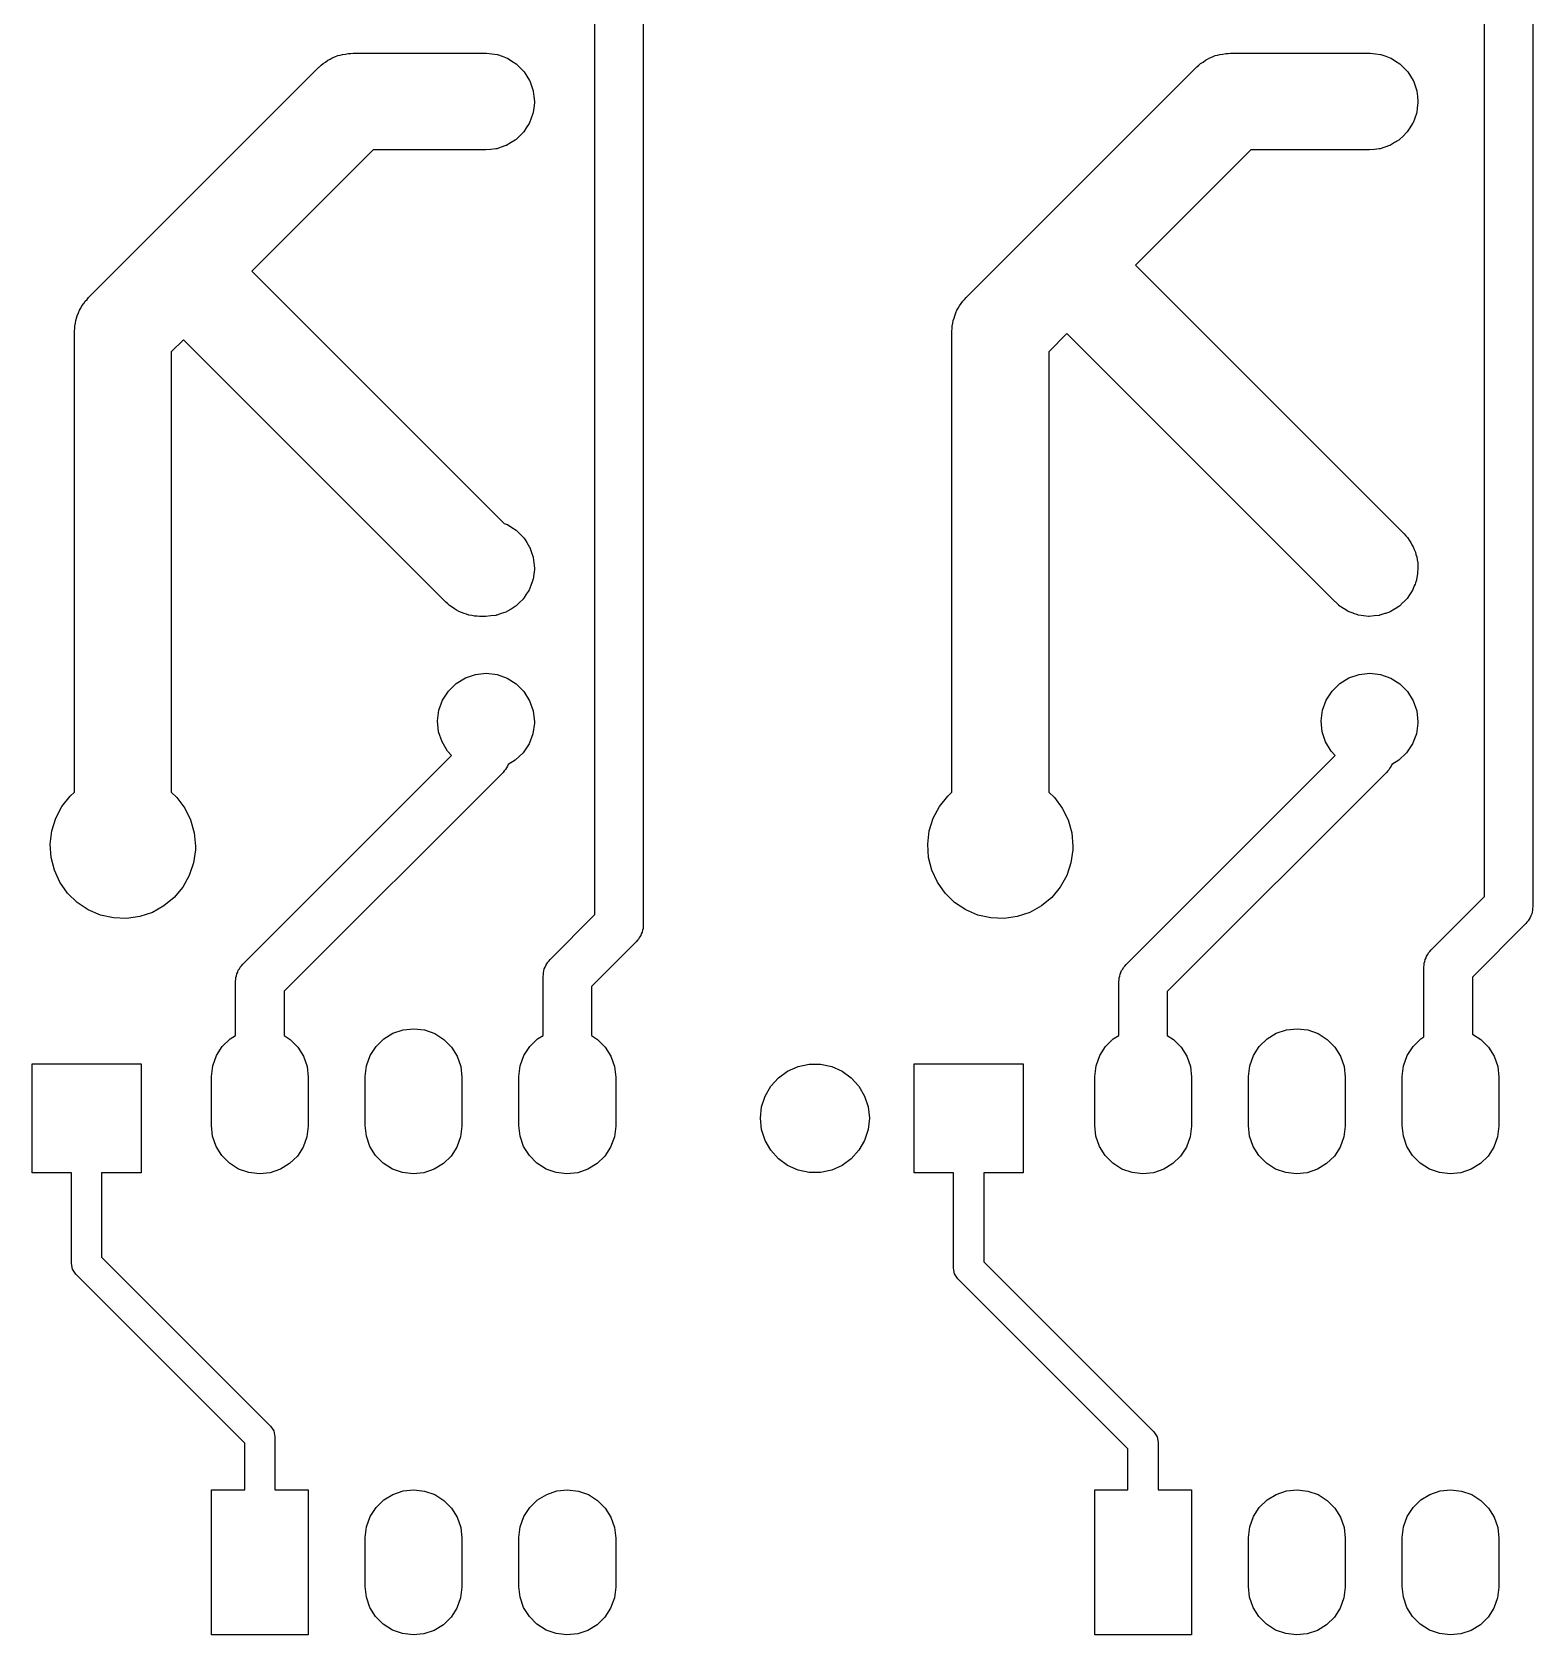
# Model space of a CAD drawing. Extents: x 10 to 287, y -200 to -10.
# Drawn here: x 55 to 79.8, y -89.44 to -62.95 of the extents above; entities that cross this region are included whole.
import ezdxf

# ---------------------------------------------------------------- set-up
doc = ezdxf.new("R2010")
doc.units = 0
doc.layers.add('BLACK', color=7, linetype='CONTINUOUS')

msp = doc.modelspace()

# ---------------------------------------------------------------- linework, layer by layer
at = {"layer": 'BLACK', "linetype": 'CONTINUOUS'}
for p, q in [((65.1, -53.63), (65.1, -77.7)), ((79.8, -53.83), (79.8, -77.4)), ((64.3, -77.5343), (64.3, -57.9296)), ((79, -77.2343), (79, -57.9296)), ((60.0895, -63.3282), (60.1278, -63.3149)), ((60.1278, -63.3149), (60.1764, -63.3094)), ((60.1764, -63.3094), (60.2242, -63.2991)), ((60.2242, -63.2991), (60.2647, -63.2995)), ((60.2647, -63.2995), (60.305, -63.295)), ((60.305, -63.295), (62.5, -63.295)), ((62.5, -63.295), (62.5054, -63.295)), ((62.5054, -63.295), (62.5056, -63.295)), ((62.5056, -63.295), (62.5058, -63.295)), ((62.5058, -63.295), (62.5112, -63.2951)), ((62.5112, -63.2951), (62.5969, -63.3059)), ((62.5969, -63.3059), (62.6827, -63.3161)), ((62.6827, -63.3161), (62.6853, -63.3171)), ((62.6853, -63.3171), (62.6881, -63.3174)), ((62.6881, -63.3174), (62.7693, -63.347)), ((74.5895, -63.3282), (74.6278, -63.3149)), ((74.6278, -63.3149), (74.6764, -63.3094)), ((74.6764, -63.3094), (74.7242, -63.2991)), ((74.7242, -63.2991), (74.7647, -63.2995)), ((74.7647, -63.2995), (74.805, -63.295)), ((74.805, -63.295), (77.1, -63.295)), ((77.1, -63.295), (77.1054, -63.295)), ((77.1054, -63.295), (77.1056, -63.295)), ((77.1056, -63.295), (77.1058, -63.295)), ((77.1058, -63.295), (77.1112, -63.2951)), ((77.1112, -63.2951), (77.1969, -63.3059)), ((77.1969, -63.3059), (77.2827, -63.3161)), ((77.2827, -63.3161), (77.2853, -63.3171)), ((77.2853, -63.3171), (77.2881, -63.3174)), ((77.2881, -63.3174), (77.3693, -63.347)), ((57.1344, -66.1342), (59.7393, -63.5293)), ((59.7393, -63.5293), (59.7473, -63.5215)), ((59.7473, -63.5215), (59.7793, -63.4966)), ((59.7793, -63.4966), (59.8081, -63.468)), ((59.8081, -63.468), (59.8496, -63.4421)), ((59.8496, -63.4421), (59.8882, -63.4122)), ((59.8882, -63.4122), (59.9249, -63.395)), ((59.9249, -63.395), (59.9593, -63.3735)), ((59.9593, -63.3735), (60.0055, -63.3575)), ((60.0055, -63.3575), (60.0498, -63.3368)), ((60.0498, -63.3368), (60.0895, -63.3282)), ((62.7693, -63.347), (62.8507, -63.376)), ((62.8507, -63.376), (62.8531, -63.3775)), ((62.8531, -63.3775), (62.8557, -63.3784)), ((62.8557, -63.3784), (62.9283, -63.4252)), ((62.9283, -63.4252), (63.0013, -63.4715)), ((63.0013, -63.4715), (63.0033, -63.4735)), ((63.0033, -63.4735), (63.0056, -63.475)), ((63.0056, -63.475), (63.0661, -63.5368)), ((63.0661, -63.5368), (63.127, -63.5981)), ((71.7344, -66.0342), (74.2393, -63.5293)), ((74.2393, -63.5293), (74.2473, -63.5215)), ((74.2473, -63.5215), (74.2793, -63.4966)), ((74.2793, -63.4966), (74.3081, -63.468)), ((74.3081, -63.468), (74.3495, -63.4421)), ((74.3495, -63.4421), (74.3882, -63.4122)), ((74.3882, -63.4122), (74.4249, -63.395)), ((74.4249, -63.395), (74.4593, -63.3735)), ((74.4593, -63.3735), (74.5055, -63.3575)), ((74.5055, -63.3575), (74.5498, -63.3368)), ((74.5498, -63.3368), (74.5895, -63.3282)), ((77.3693, -63.347), (77.4507, -63.376)), ((77.4507, -63.376), (77.4531, -63.3775)), ((77.4531, -63.3775), (77.4557, -63.3784)), ((77.4557, -63.3784), (77.5283, -63.4252)), ((77.5283, -63.4252), (77.6013, -63.4715)), ((77.6013, -63.4715), (77.6033, -63.4735)), ((77.6033, -63.4735), (77.6056, -63.475)), ((77.6056, -63.475), (77.6661, -63.5368)), ((77.6661, -63.5368), (77.727, -63.5981)), ((63.127, -63.5981), (63.1284, -63.6005)), ((63.1284, -63.6005), (63.1304, -63.6025)), ((63.1304, -63.6025), (63.1757, -63.6761)), ((63.1757, -63.6761), (63.2215, -63.7493)), ((63.2215, -63.7493), (63.2224, -63.752)), ((63.2224, -63.752), (63.2239, -63.7544)), ((63.2239, -63.7544), (63.2517, -63.8362)), ((63.2517, -63.8362), (63.2801, -63.9178)), ((77.727, -63.5981), (77.7284, -63.6005)), ((77.7284, -63.6005), (77.7304, -63.6025)), ((77.7304, -63.6025), (77.7757, -63.6761)), ((77.7757, -63.6761), (77.8215, -63.7493)), ((77.8215, -63.7493), (77.8224, -63.752)), ((77.8224, -63.752), (77.8239, -63.7544)), ((77.8239, -63.7544), (77.8517, -63.8362)), ((77.8517, -63.8362), (77.8801, -63.9178)), ((63.2801, -63.9178), (63.2804, -63.9205)), ((63.2804, -63.9205), (63.2813, -63.9232)), ((63.2813, -63.9232), (63.2904, -64.0092)), ((63.2904, -64.0092), (63.3, -64.095)), ((63.2999, -64.1011), (63.2997, -64.1173)), ((63.3, -64.095), (63.2999, -64.1001)), ((63.2999, -64.1001), (63.3, -64.1006)), ((63.3, -64.1006), (63.2999, -64.1011)), ((77.8801, -63.9178), (77.8804, -63.9205)), ((77.8804, -63.9205), (77.8813, -63.9232)), ((77.8813, -63.9232), (77.8904, -64.0092)), ((77.8904, -64.0092), (77.9, -64.095)), ((77.8999, -64.1011), (77.8997, -64.1173)), ((77.9, -64.095), (77.8999, -64.1001)), ((77.8999, -64.1001), (77.9, -64.1006)), ((77.9, -64.1006), (77.8999, -64.1011)), ((63.2462, -64.3695), (63.219, -64.4457)), ((63.2749, -64.294), (63.2462, -64.3695)), ((63.276, -64.2856), (63.2749, -64.294)), ((63.2789, -64.2777), (63.276, -64.2856)), ((63.2884, -64.1974), (63.2789, -64.2777)), ((63.2997, -64.1173), (63.2884, -64.1974)), ((77.8462, -64.3695), (77.819, -64.4457)), ((77.8749, -64.294), (77.8462, -64.3695)), ((77.876, -64.2856), (77.8749, -64.294)), ((77.8789, -64.2777), (77.876, -64.2856)), ((77.8884, -64.1974), (77.8789, -64.2777)), ((77.8997, -64.1173), (77.8884, -64.1974)), ((63.1128, -64.6092), (63.0543, -64.665)), ((63.1175, -64.6022), (63.1128, -64.6092)), ((63.1235, -64.5963), (63.1175, -64.6022)), ((63.1668, -64.528), (63.1235, -64.5963)), ((63.2115, -64.4607), (63.1668, -64.528)), ((63.2145, -64.4528), (63.2115, -64.4607)), ((63.219, -64.4457), (63.2145, -64.4528)), ((77.7128, -64.6092), (77.6543, -64.665)), ((77.7175, -64.6022), (77.7128, -64.6092)), ((77.7235, -64.5963), (77.7175, -64.6022)), ((77.7668, -64.528), (77.7235, -64.5963)), ((77.8115, -64.4607), (77.7668, -64.528)), ((77.8145, -64.4528), (77.8115, -64.4607)), ((77.819, -64.4457), (77.8145, -64.4528)), ((60.6364, -64.895), (58.6314, -66.9)), ((62.5, -64.895), (60.6364, -64.895)), ((62.5803, -64.886), (62.5, -64.895)), ((62.6609, -64.8787), (62.5803, -64.886)), ((62.6689, -64.8761), (62.6609, -64.8787)), ((62.6772, -64.8751), (62.6689, -64.8761)), ((62.7536, -64.8485), (62.6772, -64.8751)), ((62.8305, -64.8235), (62.7536, -64.8485)), ((62.8377, -64.8192), (62.8305, -64.8235)), ((62.8457, -64.8165), (62.8377, -64.8192)), ((62.9142, -64.7736), (62.8457, -64.8165)), ((62.9837, -64.7322), (62.9142, -64.7736)), ((62.9898, -64.7264), (62.9837, -64.7322)), ((62.9969, -64.722), (62.9898, -64.7264)), ((63.0543, -64.665), (62.9969, -64.722)), ((75.1364, -64.895), (73.2314, -66.8)), ((77.1, -64.895), (75.1364, -64.895)), ((77.1803, -64.886), (77.1, -64.895)), ((77.2609, -64.8787), (77.1803, -64.886)), ((77.2689, -64.8761), (77.2609, -64.8787)), ((77.2772, -64.8751), (77.2689, -64.8761)), ((77.3536, -64.8485), (77.2772, -64.8751)), ((77.4305, -64.8235), (77.3536, -64.8485)), ((77.4377, -64.8192), (77.4305, -64.8235)), ((77.4457, -64.8165), (77.4377, -64.8192)), ((77.5142, -64.7736), (77.4457, -64.8165)), ((77.5837, -64.7322), (77.5142, -64.7736)), ((77.5898, -64.7264), (77.5837, -64.7322)), ((77.5969, -64.722), (77.5898, -64.7264)), ((77.6543, -64.665), (77.5969, -64.722)), ((55.9343, -67.3343), (57.1343, -66.1343)), ((57.1343, -66.1343), (57.1344, -66.1342)), ((70.4343, -67.3343), (71.7343, -66.0343)), ((71.7343, -66.0343), (71.7344, -66.0342)), ((58.6314, -66.9), (62.7989, -71.0675)), ((73.2314, -66.8), (77.6657, -71.2343)), ((55.7667, -67.5902), (55.7834, -67.5443)), ((55.7834, -67.5443), (55.8054, -67.5102)), ((55.8054, -67.5102), (55.823, -67.4737)), ((55.823, -67.4737), (55.8536, -67.4355)), ((55.8536, -67.4355), (55.88, -67.3944)), ((55.88, -67.3944), (55.909, -67.366)), ((55.909, -67.366), (55.9343, -67.3343)), ((70.2667, -67.5902), (70.2834, -67.5443)), ((70.2834, -67.5443), (70.3054, -67.5102)), ((70.3054, -67.5102), (70.323, -67.4737)), ((70.323, -67.4737), (70.3536, -67.4355)), ((70.3536, -67.4355), (70.38, -67.3944)), ((70.38, -67.3944), (70.409, -67.366)), ((70.409, -67.366), (70.4343, -67.3343)), ((55.7052, -67.8486), (55.7053, -67.808)), ((55.7053, -67.808), (55.7163, -67.7604)), ((55.7163, -67.7604), (55.7224, -67.7119)), ((55.7224, -67.7119), (55.7363, -67.6738)), ((55.7363, -67.6738), (55.7454, -67.6343)), ((55.7454, -67.6343), (55.7667, -67.5902)), ((70.2052, -67.8486), (70.2053, -67.808)), ((70.2053, -67.808), (70.2163, -67.7604)), ((70.2163, -67.7604), (70.2224, -67.7119)), ((70.2224, -67.7119), (70.2363, -67.6738)), ((70.2363, -67.6738), (70.2454, -67.6343)), ((70.2454, -67.6343), (70.2667, -67.5902)), ((55.7, -67.9), (55.7001, -67.8888)), ((55.7, -75.5122), (55.7, -67.9)), ((55.7001, -67.8888), (55.7052, -67.8486)), ((57.5, -68.0314), (57.3, -68.2314)), ((61.8393, -72.3707), (57.5, -68.0314)), ((70.2, -67.9), (70.2001, -67.8888)), ((70.2, -75.5122), (70.2, -67.9)), ((70.2001, -67.8888), (70.2052, -67.8486)), ((72.1, -67.9314), (71.8, -68.2314)), ((76.5343, -72.3657), (72.1, -67.9314)), ((57.3, -68.2314), (57.3, -75.5122)), ((71.8, -68.2314), (71.8, -75.5122)), ((62.7989, -71.0675), (62.8507, -71.086)), ((62.8507, -71.086), (62.8531, -71.0875)), ((62.8531, -71.0875), (62.8557, -71.0884)), ((62.8557, -71.0884), (62.9283, -71.1352)), ((62.9283, -71.1352), (63.0013, -71.1815)), ((63.0013, -71.1815), (63.0033, -71.1835)), ((63.0033, -71.1835), (63.0056, -71.185)), ((63.0056, -71.185), (63.0661, -71.2468)), ((63.0661, -71.2468), (63.127, -71.3081)), ((77.6657, -71.2343), (77.6735, -71.2423)), ((77.6735, -71.2423), (77.6984, -71.2743)), ((63.127, -71.3081), (63.1284, -71.3105)), ((63.1284, -71.3105), (63.1304, -71.3125)), ((63.1304, -71.3125), (63.1757, -71.3861)), ((63.1757, -71.3861), (63.2215, -71.4593)), ((63.2215, -71.4593), (63.2224, -71.462)), ((63.2224, -71.462), (63.2239, -71.4644)), ((63.2239, -71.4644), (63.2517, -71.5462)), ((77.6984, -71.2743), (77.727, -71.3031)), ((77.727, -71.3031), (77.7529, -71.3445)), ((77.7529, -71.3445), (77.7828, -71.3832)), ((77.7828, -71.3832), (77.8, -71.4199)), ((77.8, -71.4199), (77.8215, -71.4543)), ((77.8215, -71.4543), (77.8375, -71.5005)), ((77.8375, -71.5005), (77.8582, -71.5448)), ((63.2517, -71.5462), (63.2801, -71.6278)), ((63.2801, -71.6278), (63.2804, -71.6305)), ((63.2804, -71.6305), (63.2813, -71.6332)), ((63.2813, -71.6332), (63.2904, -71.7192)), ((63.2904, -71.7192), (63.3, -71.805)), ((77.8582, -71.5448), (77.8668, -71.5845)), ((77.8668, -71.5845), (77.8801, -71.6228)), ((77.8801, -71.6228), (77.8856, -71.6714)), ((77.8856, -71.6714), (77.8959, -71.7192)), ((77.8959, -71.7192), (77.8955, -71.7597)), ((77.8955, -71.7597), (77.9, -71.8)), ((63.2749, -72.004), (63.2462, -72.0795)), ((63.276, -71.9956), (63.2749, -72.004)), ((63.2789, -71.9877), (63.276, -71.9956)), ((63.2884, -71.9074), (63.2789, -71.9877)), ((63.2997, -71.8273), (63.2884, -71.9074)), ((63.2999, -71.8111), (63.2997, -71.8273)), ((63.3, -71.805), (63.2999, -71.8101)), ((63.2999, -71.8101), (63.3, -71.8106)), ((63.3, -71.8106), (63.2999, -71.8111)), ((77.8583, -72.0477), (77.8527, -72.071)), ((77.8749, -72.004), (77.8583, -72.0477)), ((77.8756, -71.9984), (77.8749, -72.004)), ((77.8776, -71.9931), (77.8756, -71.9984)), ((77.8847, -71.9367), (77.8776, -71.9931)), ((77.894, -71.8975), (77.8847, -71.9367)), ((77.8944, -71.8651), (77.894, -71.8975)), ((77.8997, -71.8273), (77.8944, -71.8651)), ((77.8998, -71.8169), (77.8997, -71.8273)), ((77.8999, -71.8162), (77.8998, -71.8169)), ((77.9, -71.805), (77.8999, -71.8162)), ((77.9, -71.8), (77.9, -71.805)), ((63.1128, -72.3192), (63.0543, -72.375)), ((63.1175, -72.3122), (63.1128, -72.3192)), ((63.1235, -72.3063), (63.1175, -72.3122)), ((63.1668, -72.238), (63.1235, -72.3063)), ((63.2115, -72.1707), (63.1668, -72.238)), ((63.2145, -72.1628), (63.2115, -72.1707)), ((63.219, -72.1557), (63.2145, -72.1628)), ((63.2462, -72.0795), (63.219, -72.1557)), ((77.7128, -72.3192), (77.6678, -72.3621)), ((77.7159, -72.3146), (77.7128, -72.3192)), ((77.72, -72.3106), (77.7159, -72.3146)), ((77.7607, -72.2474), (77.72, -72.3106)), ((77.774, -72.231), (77.7607, -72.2474)), ((77.7812, -72.2164), (77.774, -72.231)), ((77.8115, -72.1707), (77.7812, -72.2164)), ((77.8135, -72.1654), (77.8115, -72.1707)), ((77.8166, -72.1607), (77.8135, -72.1654)), ((77.8393, -72.0982), (77.8166, -72.1607)), ((77.8527, -72.071), (77.8393, -72.0982)), ((61.871, -72.396), (61.8393, -72.3707)), ((61.8994, -72.425), (61.871, -72.396)), ((61.9405, -72.4514), (61.8994, -72.425)), ((61.9787, -72.482), (61.9405, -72.4514)), ((62.0152, -72.4996), (61.9787, -72.482)), ((62.0493, -72.5216), (62.0152, -72.4996)), ((62.0952, -72.5383), (62.0493, -72.5216)), ((62.1393, -72.5596), (62.0952, -72.5383)), ((62.1788, -72.5687), (62.1393, -72.5596)), ((62.2169, -72.5826), (62.1788, -72.5687)), ((62.2654, -72.5887), (62.2169, -72.5826)), ((62.313, -72.5997), (62.2654, -72.5887)), ((62.6609, -72.5887), (62.5803, -72.596)), ((62.6689, -72.5861), (62.6609, -72.5887)), ((62.6772, -72.5851), (62.6689, -72.5861)), ((62.7536, -72.5585), (62.6772, -72.5851)), ((62.8305, -72.5335), (62.7536, -72.5585)), ((62.8377, -72.5292), (62.8305, -72.5335)), ((62.8457, -72.5265), (62.8377, -72.5292)), ((62.9142, -72.4836), (62.8457, -72.5265)), ((62.9837, -72.4422), (62.9142, -72.4836)), ((62.9898, -72.4364), (62.9837, -72.4422)), ((62.9969, -72.432), (62.9898, -72.4364)), ((63.0543, -72.375), (62.9969, -72.432)), ((76.5427, -72.3724), (76.5343, -72.3657)), ((76.5901, -72.4214), (76.5427, -72.3724)), ((76.5948, -72.4245), (76.5901, -72.4214)), ((76.5987, -72.4285), (76.5948, -72.4245)), ((76.6682, -72.4726), (76.5987, -72.4285)), ((76.6737, -72.477), (76.6682, -72.4726)), ((76.6784, -72.4792), (76.6737, -72.477)), ((76.7393, -72.5191), (76.6784, -72.4792)), ((76.7446, -72.521), (76.7393, -72.5191)), ((76.7493, -72.524), (76.7446, -72.521)), ((76.828, -72.5521), (76.7493, -72.524)), ((76.8326, -72.5538), (76.828, -72.5521)), ((76.8343, -72.5546), (76.8326, -72.5538)), ((76.8356, -72.5549), (76.8343, -72.5546)), ((76.9065, -72.5812), (76.8356, -72.5549)), ((76.912, -72.582), (76.9065, -72.5812)), ((76.9173, -72.5839), (76.912, -72.582)), ((77.0003, -72.5938), (76.9173, -72.5839)), ((77.2609, -72.5887), (77.1776, -72.5962)), ((77.2662, -72.5869), (77.2609, -72.5887)), ((77.2718, -72.5863), (77.2662, -72.5869)), ((77.351, -72.5594), (77.2718, -72.5863)), ((77.3593, -72.5567), (77.351, -72.5594)), ((77.3605, -72.5564), (77.3593, -72.5567)), ((77.3612, -72.5561), (77.3605, -72.5564)), ((77.4305, -72.5335), (77.3612, -72.5561)), ((77.4353, -72.5307), (77.4305, -72.5335)), ((77.4406, -72.5289), (77.4353, -72.5307)), ((77.5119, -72.485), (77.4406, -72.5289)), ((77.5161, -72.4825), (77.5119, -72.485)), ((77.5216, -72.4799), (77.5161, -72.4825)), ((77.525, -72.4772), (77.5216, -72.4799)), ((77.5837, -72.4422), (77.525, -72.4772)), ((77.5877, -72.4384), (77.5837, -72.4422)), ((77.5925, -72.4354), (77.5877, -72.4384)), ((77.6515, -72.3777), (77.5925, -72.4354)), ((77.6617, -72.3696), (77.6515, -72.3777)), ((77.6678, -72.3621), (77.6617, -72.3696)), ((62.3536, -72.5998), (62.313, -72.5997)), ((62.3938, -72.6049), (62.3536, -72.5998)), ((62.405, -72.605), (62.3938, -72.6049)), ((62.5, -72.605), (62.405, -72.605)), ((62.5803, -72.596), (62.5, -72.605)), ((77.0832, -72.6048), (77.0003, -72.5938)), ((77.0888, -72.6043), (77.0832, -72.6048)), ((77.0944, -72.605), (77.0888, -72.6043)), ((77.1776, -72.5962), (77.0944, -72.605)), ((62.0075, -73.7146), (62.1594, -73.6211)), ((62.1594, -73.6211), (62.3282, -73.5637)), ((62.3282, -73.5637), (62.5056, -73.545)), ((62.5056, -73.545), (62.6827, -73.5661)), ((62.6827, -73.5661), (62.8507, -73.626)), ((62.8507, -73.626), (63.0013, -73.7215)), ((76.6075, -73.7146), (76.7594, -73.6211)), ((76.7594, -73.6211), (76.9282, -73.5637)), ((76.9282, -73.5637), (77.1056, -73.545)), ((77.1056, -73.545), (77.2827, -73.5661)), ((77.2827, -73.5661), (77.4507, -73.626)), ((77.4507, -73.626), (77.6013, -73.7215)), ((61.7834, -73.9893), (61.88, -73.8394)), ((61.88, -73.8394), (62.0075, -73.7146)), ((63.0013, -73.7215), (63.127, -73.8481)), ((63.127, -73.8481), (63.2215, -73.9993)), ((76.3834, -73.9893), (76.48, -73.8394)), ((76.48, -73.8394), (76.6075, -73.7146)), ((77.6013, -73.7215), (77.727, -73.8481)), ((77.727, -73.8481), (77.8215, -73.9993)), ((61.7001, -74.3338), (61.7224, -74.1569)), ((61.7224, -74.1569), (61.7834, -73.9893)), ((63.2215, -73.9993), (63.2801, -74.1678)), ((63.2801, -74.1678), (63.3, -74.345)), ((76.3001, -74.3338), (76.3224, -74.1569)), ((76.3224, -74.1569), (76.3834, -73.9893)), ((77.8215, -73.9993), (77.8801, -74.1678)), ((77.8801, -74.1678), (77.9, -74.345)), ((61.7175, -74.5113), (61.7001, -74.3338)), ((63.2997, -74.3673), (63.2749, -74.544)), ((63.3, -74.345), (63.2997, -74.3673)), ((76.3175, -74.5113), (76.3001, -74.3338)), ((77.8997, -74.3673), (77.8749, -74.544)), ((77.9, -74.345), (77.8997, -74.3673)), ((61.7738, -74.6806), (61.7175, -74.5113)), ((61.8662, -74.8331), (61.7738, -74.6806)), ((63.2749, -74.544), (63.2115, -74.7107)), ((76.3738, -74.6806), (76.3175, -74.5113)), ((76.4662, -74.8331), (76.3738, -74.6806)), ((77.8749, -74.544), (77.8115, -74.7107)), ((58.481, -78.3533), (61.9325, -74.9018)), ((61.9325, -74.9018), (61.8662, -74.8331)), ((63.1128, -74.8592), (62.9837, -74.9822)), ((63.2115, -74.7107), (63.1128, -74.8592)), ((73.076, -78.3583), (76.5325, -74.9018)), ((76.5325, -74.9018), (76.4662, -74.8331)), ((77.7128, -74.8592), (77.5837, -74.9822)), ((77.8115, -74.7107), (77.7128, -74.8592)), ((62.7828, -75.1828), (59.1639, -78.8018)), ((62.8013, -75.1574), (62.7828, -75.1828)), ((62.8236, -75.1351), (62.8013, -75.1574)), ((62.8379, -75.1071), (62.8236, -75.1351)), ((62.8564, -75.0816), (62.8379, -75.1071)), ((62.8659, -75.0525), (62.8564, -75.0816)), ((62.9837, -74.9822), (62.8659, -75.0525)), ((77.3828, -75.1828), (73.7589, -78.8068)), ((77.4013, -75.1574), (77.3828, -75.1828)), ((77.4236, -75.1351), (77.4013, -75.1574)), ((77.4379, -75.1071), (77.4236, -75.1351)), ((77.4564, -75.0816), (77.4379, -75.1071)), ((77.4659, -75.0525), (77.4564, -75.0816)), ((77.5837, -74.9822), (77.4659, -75.0525)), ((55.3913, -75.9408), (55.4936, -75.7464)), ((55.4936, -75.7464), (55.6296, -75.574)), ((55.6296, -75.574), (55.7, -75.5122)), ((57.3, -75.5122), (57.3918, -75.597)), ((57.3918, -75.597), (57.5232, -75.773)), ((69.8913, -75.9408), (69.9936, -75.7464)), ((69.9936, -75.7464), (70.1296, -75.574)), ((70.1296, -75.574), (70.2, -75.5122)), ((71.8, -75.5122), (71.8918, -75.597)), ((71.8918, -75.597), (72.0232, -75.773)), ((55.3262, -76.1505), (55.3913, -75.9408)), ((57.5232, -75.773), (57.6203, -75.97)), ((57.6203, -75.97), (57.6799, -76.1813)), ((69.8262, -76.1505), (69.8913, -75.9408)), ((72.0232, -75.773), (72.1203, -75.97)), ((72.1203, -75.97), (72.1799, -76.1813)), ((55.3004, -76.3686), (55.3262, -76.1505)), ((57.6799, -76.1813), (57.7, -76.4)), ((69.8004, -76.3686), (69.8262, -76.1505)), ((72.1799, -76.1813), (72.2, -76.4)), ((55.3148, -76.5877), (55.3004, -76.3686)), ((57.6984, -76.4628), (57.6668, -76.6801)), ((57.7, -76.4), (57.6984, -76.4628)), ((69.8148, -76.5877), (69.8004, -76.3686)), ((72.1984, -76.4628), (72.1668, -76.6801)), ((72.2, -76.4), (72.1984, -76.4628)), ((55.3688, -76.8006), (55.3148, -76.5877)), ((55.4608, -77), (55.3688, -76.8006)), ((57.6668, -76.6801), (57.5963, -76.8881)), ((69.8688, -76.8006), (69.8148, -76.5877)), ((69.9608, -77), (69.8688, -76.8006)), ((72.1668, -76.6801), (72.0963, -76.8881)), ((55.5875, -77.1793), (55.4608, -77)), ((57.489, -77.0797), (57.3485, -77.2485)), ((57.5963, -76.8881), (57.489, -77.0797)), ((70.0875, -77.1793), (69.9608, -77)), ((71.989, -77.0797), (71.8485, -77.2485)), ((72.0963, -76.8881), (71.989, -77.0797)), ((55.7448, -77.3326), (55.5875, -77.1793)), ((55.9274, -77.4546), (55.7448, -77.3326)), ((57.3485, -77.2485), (57.1797, -77.389)), ((70.2448, -77.3326), (70.0875, -77.1793)), ((70.4274, -77.4546), (70.2448, -77.3326)), ((71.8485, -77.2485), (71.6797, -77.389)), ((78.1172, -78.1172), (79, -77.2343)), ((56.1292, -77.5413), (55.9274, -77.4546)), ((56.3434, -77.5897), (56.1292, -77.5413)), ((56.5628, -77.5984), (56.3434, -77.5897)), ((56.7801, -77.5668), (56.5628, -77.5984)), ((56.9881, -77.4963), (56.7801, -77.5668)), ((57.1797, -77.389), (56.9881, -77.4963)), ((63.561, -78.2733), (64.3, -77.5343)), ((70.6292, -77.5413), (70.4274, -77.4546)), ((70.8434, -77.5897), (70.6292, -77.5413)), ((71.0628, -77.5984), (70.8434, -77.5897)), ((71.2801, -77.5668), (71.0628, -77.5984)), ((71.4881, -77.4963), (71.2801, -77.5668)), ((71.6797, -77.389), (71.4881, -77.4963)), ((79.7379, -77.6071), (79.7236, -77.6351)), ((79.7564, -77.5816), (79.7379, -77.6071)), ((79.7661, -77.5517), (79.7564, -77.5816)), ((79.7804, -77.5236), (79.7661, -77.5517)), ((79.7853, -77.4925), (79.7804, -77.5236)), ((79.7951, -77.4626), (79.7853, -77.4925)), ((79.8, -77.4), (79.7951, -77.4311)), ((79.7951, -77.4311), (79.7951, -77.4626)), ((65.0564, -77.8816), (65.0379, -77.9071)), ((65.0661, -77.8517), (65.0564, -77.8816)), ((65.0804, -77.8236), (65.0661, -77.8517)), ((65.0853, -77.7925), (65.0804, -77.8236)), ((65.0951, -77.7626), (65.0853, -77.7925)), ((65.1, -77.7), (65.0951, -77.7311)), ((65.0951, -77.7311), (65.0951, -77.7626)), ((79.6828, -77.6828), (78.8, -78.5657)), ((79.7013, -77.6574), (79.6828, -77.6828)), ((79.7236, -77.6351), (79.7013, -77.6574)), ((64.9828, -77.9828), (64.2439, -78.7218)), ((65.0013, -77.9574), (64.9828, -77.9828)), ((65.0236, -77.9351), (65.0013, -77.9574)), ((65.0379, -77.9071), (65.0236, -77.9351)), ((78.0764, -78.1649), (78.0987, -78.1426)), ((78.0987, -78.1426), (78.1172, -78.1172)), ((58.426, -78.4291), (58.4403, -78.401)), ((58.4403, -78.401), (58.4625, -78.3788)), ((58.4625, -78.3788), (58.481, -78.3533)), ((63.4634, -78.4325), (63.4777, -78.4045)), ((63.4777, -78.4045), (63.4875, -78.3745)), ((63.4875, -78.3745), (63.506, -78.3491)), ((63.506, -78.3491), (63.5203, -78.321)), ((63.5203, -78.321), (63.5425, -78.2988)), ((63.5425, -78.2988), (63.561, -78.2733)), ((73.021, -78.4341), (73.0353, -78.406)), ((73.0353, -78.406), (73.0575, -78.3838)), ((73.0575, -78.3838), (73.076, -78.3583)), ((78, -78.4), (78.0049, -78.3689)), ((78, -79.5564), (78, -78.4)), ((78.0049, -78.3374), (78.0147, -78.3075)), ((78.0049, -78.3689), (78.0049, -78.3374)), ((78.0147, -78.3075), (78.0196, -78.2764)), ((78.0196, -78.2764), (78.0339, -78.2483)), ((78.0339, -78.2483), (78.0436, -78.2184)), ((78.0436, -78.2184), (78.0621, -78.1929)), ((78.0621, -78.1929), (78.0764, -78.1649)), ((58.3639, -78.6361), (58.3688, -78.605)), ((58.3639, -79.5325), (58.3639, -78.6361)), ((58.3688, -78.5736), (58.3785, -78.5436)), ((58.3688, -78.605), (58.3688, -78.5736)), ((58.3785, -78.5436), (58.3834, -78.5125)), ((58.3834, -78.5125), (58.3977, -78.4845)), ((58.3977, -78.4845), (58.4075, -78.4545)), ((58.4075, -78.4545), (58.426, -78.4291)), ((63.4439, -78.5561), (63.4488, -78.525)), ((63.4439, -79.5325), (63.4439, -78.5561)), ((63.4488, -78.4936), (63.4585, -78.4636)), ((63.4488, -78.525), (63.4488, -78.4936)), ((63.4585, -78.4636), (63.4634, -78.4325)), ((72.9589, -78.6411), (72.9638, -78.61)), ((72.9589, -79.5325), (72.9589, -78.6411)), ((72.9638, -78.5786), (72.9735, -78.5486)), ((72.9638, -78.61), (72.9638, -78.5786)), ((72.9735, -78.5486), (72.9784, -78.5175)), ((72.9784, -78.5175), (72.9927, -78.4895)), ((72.9927, -78.4895), (73.0025, -78.4595)), ((73.0025, -78.4595), (73.021, -78.4341)), ((78.8, -78.5657), (78.8, -79.5074)), ((59.1639, -78.8018), (59.1639, -79.5321)), ((64.2439, -78.7218), (64.2439, -79.5321)), ((73.7589, -78.8068), (73.7589, -79.5321)), ((60.9632, -79.4959), (61.1321, -79.4385)), ((61.1321, -79.4385), (61.3095, -79.4198)), ((61.3095, -79.4198), (61.4865, -79.4409)), ((61.4865, -79.4409), (61.6546, -79.5008)), ((75.5582, -79.4959), (75.7271, -79.4385)), ((75.7271, -79.4385), (75.9045, -79.4198)), ((75.9045, -79.4198), (76.0815, -79.4409)), ((76.0815, -79.4409), (76.2496, -79.5008)), ((58.0473, -79.8641), (58.1439, -79.7142)), ((58.1439, -79.7142), (58.2713, -79.5894)), ((58.2713, -79.5894), (58.3639, -79.5325)), ((59.1639, -79.5321), (59.2651, -79.5963)), ((59.2651, -79.5963), (59.3908, -79.7229)), ((59.3908, -79.7229), (59.4853, -79.8741)), ((60.5873, -79.8641), (60.6839, -79.7142)), ((60.6839, -79.7142), (60.8113, -79.5894)), ((60.8113, -79.5894), (60.9632, -79.4959)), ((61.6546, -79.5008), (61.8051, -79.5963)), ((61.8051, -79.5963), (61.9308, -79.7229)), ((61.9308, -79.7229), (62.0253, -79.8741)), ((63.1273, -79.8641), (63.2239, -79.7142)), ((63.2239, -79.7142), (63.3513, -79.5894)), ((63.3513, -79.5894), (63.4439, -79.5325)), ((64.2439, -79.5321), (64.3451, -79.5963)), ((64.3451, -79.5963), (64.4708, -79.7229)), ((64.4708, -79.7229), (64.5653, -79.8741)), ((72.6423, -79.8641), (72.7389, -79.7142)), ((72.7389, -79.7142), (72.8663, -79.5894)), ((72.8663, -79.5894), (72.9589, -79.5325)), ((73.7589, -79.5321), (73.8601, -79.5963)), ((73.8601, -79.5963), (73.9858, -79.7229)), ((73.9858, -79.7229), (74.0803, -79.8741)), ((75.1823, -79.8641), (75.2789, -79.7142)), ((75.2789, -79.7142), (75.4063, -79.5894)), ((75.4063, -79.5894), (75.5582, -79.4959)), ((76.2496, -79.5008), (76.4001, -79.5963)), ((76.4001, -79.5963), (76.5258, -79.7229)), ((76.5258, -79.7229), (76.6203, -79.8741)), ((77.7223, -79.8641), (77.8189, -79.7142)), ((77.8189, -79.7142), (77.9463, -79.5894)), ((77.9463, -79.5894), (78, -79.5564)), ((78.8, -79.5074), (78.9401, -79.5963)), ((78.9401, -79.5963), (79.0658, -79.7229)), ((79.0658, -79.7229), (79.1603, -79.8741)), ((55, -81.8), (55, -80)), ((55, -80), (56.8, -80)), ((56.8, -80), (56.8, -81.8)), ((57.9863, -80.0317), (58.0473, -79.8641)), ((59.4853, -79.8741), (59.544, -80.0426)), ((60.5263, -80.0317), (60.5873, -79.8641)), ((62.0253, -79.8741), (62.084, -80.0426)), ((63.0663, -80.0317), (63.1273, -79.8641)), ((64.5653, -79.8741), (64.624, -80.0426)), ((67.6569, -80.044), (67.8409, -80.0049)), ((67.8409, -80.0049), (68.0291, -80.0049)), ((68.0291, -80.0049), (68.2131, -80.044)), ((69.575, -81.8), (69.575, -80)), ((69.575, -80), (71.375, -80)), ((71.375, -80), (71.375, -81.8)), ((72.5813, -80.0317), (72.6423, -79.8641)), ((74.0803, -79.8741), (74.139, -80.0426)), ((75.1213, -80.0317), (75.1823, -79.8641)), ((76.6203, -79.8741), (76.679, -80.0426)), ((77.6613, -80.0317), (77.7223, -79.8641)), ((79.1603, -79.8741), (79.219, -80.0426)), ((57.9639, -80.2086), (57.9863, -80.0317)), ((57.9639, -80.2198), (57.9639, -80.2086)), ((57.9639, -81.0198), (57.9639, -80.2198)), ((59.544, -80.0426), (59.5639, -80.2198)), ((59.5639, -80.2198), (59.5639, -81.0198)), ((60.5039, -80.2086), (60.5263, -80.0317)), ((60.5039, -80.2198), (60.5039, -80.2086)), ((60.5039, -81.0198), (60.5039, -80.2198)), ((62.084, -80.0426), (62.1039, -80.2198)), ((62.1039, -80.2198), (62.1039, -81.0198)), ((63.0439, -80.2086), (63.0663, -80.0317)), ((63.0439, -80.2198), (63.0439, -80.2086)), ((63.0439, -81.0198), (63.0439, -80.2198)), ((64.624, -80.0426), (64.6439, -80.2198)), ((64.6439, -80.2198), (64.6439, -81.0198)), ((67.2069, -80.371), (67.3328, -80.2312)), ((67.3328, -80.2312), (67.485, -80.1206)), ((67.485, -80.1206), (67.6569, -80.044)), ((68.2131, -80.044), (68.385, -80.1206)), ((68.385, -80.1206), (68.5372, -80.2312)), ((68.5372, -80.2312), (68.6631, -80.371)), ((72.5589, -80.2086), (72.5813, -80.0317)), ((72.5589, -80.2198), (72.5589, -80.2086)), ((72.5589, -81.0198), (72.5589, -80.2198)), ((74.139, -80.0426), (74.1589, -80.2198)), ((74.1589, -80.2198), (74.1589, -81.0198)), ((75.0989, -80.2086), (75.1213, -80.0317)), ((75.0989, -80.2198), (75.0989, -80.2086)), ((75.0989, -81.0198), (75.0989, -80.2198)), ((76.679, -80.0426), (76.6989, -80.2198)), ((76.6989, -80.2198), (76.6989, -81.0198)), ((77.6389, -80.2086), (77.6613, -80.0317)), ((77.6389, -80.2198), (77.6389, -80.2086)), ((77.6389, -81.0198), (77.6389, -80.2198)), ((79.219, -80.0426), (79.2389, -80.2198)), ((79.2389, -80.2198), (79.2389, -81.0198)), ((67.0547, -80.7129), (67.1128, -80.5339)), ((67.1128, -80.5339), (67.2069, -80.371)), ((68.6631, -80.371), (68.7572, -80.5339)), ((68.7572, -80.5339), (68.8153, -80.7129)), ((67.035, -80.9), (67.0547, -80.7129)), ((68.8153, -80.7129), (68.835, -80.9)), ((57.9837, -81.197), (57.9639, -81.0198)), ((59.5638, -81.031), (59.5414, -81.2079)), ((59.5639, -81.0198), (59.5638, -81.031)), ((60.5237, -81.197), (60.5039, -81.0198)), ((62.1038, -81.031), (62.0814, -81.2079)), ((62.1039, -81.0198), (62.1038, -81.031)), ((63.0637, -81.197), (63.0439, -81.0198)), ((64.6438, -81.031), (64.6214, -81.2079)), ((64.6439, -81.0198), (64.6438, -81.031)), ((67.0547, -81.0871), (67.035, -80.9)), ((68.835, -80.9), (68.8153, -81.0871)), ((72.5787, -81.197), (72.5589, -81.0198)), ((74.1588, -81.031), (74.1364, -81.2079)), ((74.1589, -81.0198), (74.1588, -81.031)), ((75.1187, -81.197), (75.0989, -81.0198)), ((76.6988, -81.031), (76.6764, -81.2079)), ((76.6989, -81.0198), (76.6988, -81.031)), ((77.6587, -81.197), (77.6389, -81.0198)), ((79.2388, -81.031), (79.2164, -81.2079)), ((79.2389, -81.0198), (79.2388, -81.031)), ((58.0424, -81.3655), (57.9837, -81.197)), ((59.5414, -81.2079), (59.4804, -81.3755)), ((60.5824, -81.3655), (60.5237, -81.197)), ((62.0814, -81.2079), (62.0204, -81.3755)), ((63.1224, -81.3655), (63.0637, -81.197)), ((64.6214, -81.2079), (64.5604, -81.3755)), ((67.1128, -81.2661), (67.0547, -81.0871)), ((67.2069, -81.429), (67.1128, -81.2661)), ((68.7572, -81.2661), (68.6631, -81.429)), ((68.8153, -81.0871), (68.7572, -81.2661)), ((72.6374, -81.3655), (72.5787, -81.197)), ((74.1364, -81.2079), (74.0754, -81.3755)), ((75.1774, -81.3655), (75.1187, -81.197)), ((76.6764, -81.2079), (76.6154, -81.3755)), ((77.7174, -81.3655), (77.6587, -81.197)), ((79.2164, -81.2079), (79.1554, -81.3755)), ((58.1369, -81.5167), (58.0424, -81.3655)), ((58.2626, -81.6433), (58.1369, -81.5167)), ((59.3838, -81.5254), (59.2564, -81.6502)), ((59.4804, -81.3755), (59.3838, -81.5254)), ((60.6769, -81.5167), (60.5824, -81.3655)), ((60.8026, -81.6433), (60.6769, -81.5167)), ((61.9238, -81.5254), (61.7964, -81.6502)), ((62.0204, -81.3755), (61.9238, -81.5254)), ((63.2169, -81.5167), (63.1224, -81.3655)), ((63.3426, -81.6433), (63.2169, -81.5167)), ((64.4638, -81.5254), (64.3364, -81.6502)), ((64.5604, -81.3755), (64.4638, -81.5254)), ((67.3328, -81.5688), (67.2069, -81.429)), ((67.485, -81.6794), (67.3328, -81.5688)), ((68.5372, -81.5688), (68.385, -81.6794)), ((68.6631, -81.429), (68.5372, -81.5688)), ((72.7319, -81.5167), (72.6374, -81.3655)), ((72.8576, -81.6433), (72.7319, -81.5167)), ((73.9788, -81.5254), (73.8514, -81.6502)), ((74.0754, -81.3755), (73.9788, -81.5254)), ((75.2719, -81.5167), (75.1774, -81.3655)), ((75.3976, -81.6433), (75.2719, -81.5167)), ((76.5188, -81.5254), (76.3914, -81.6502)), ((76.6154, -81.3755), (76.5188, -81.5254)), ((77.8119, -81.5167), (77.7174, -81.3655)), ((77.9376, -81.6433), (77.8119, -81.5167)), ((79.0588, -81.5254), (78.9314, -81.6502)), ((79.1554, -81.3755), (79.0588, -81.5254)), ((55.65, -81.8), (55, -81.8)), ((55.65, -83.3), (55.65, -81.8)), ((56.8, -81.8), (56.15, -81.8)), ((56.15, -81.8), (56.15, -83.1964)), ((58.4132, -81.7388), (58.2626, -81.6433)), ((58.5812, -81.7987), (58.4132, -81.7388)), ((58.7583, -81.8198), (58.5812, -81.7987)), ((58.9357, -81.8011), (58.7583, -81.8198)), ((59.1045, -81.7437), (58.9357, -81.8011)), ((59.2564, -81.6502), (59.1045, -81.7437)), ((60.9532, -81.7388), (60.8026, -81.6433)), ((61.1212, -81.7987), (60.9532, -81.7388)), ((61.2983, -81.8198), (61.1212, -81.7987)), ((61.4757, -81.8011), (61.2983, -81.8198)), ((61.6445, -81.7437), (61.4757, -81.8011)), ((61.7964, -81.6502), (61.6445, -81.7437)), ((63.4932, -81.7388), (63.3426, -81.6433)), ((63.6612, -81.7987), (63.4932, -81.7388)), ((63.8383, -81.8198), (63.6612, -81.7987)), ((64.0157, -81.8011), (63.8383, -81.8198)), ((64.1845, -81.7437), (64.0157, -81.8011)), ((64.3364, -81.6502), (64.1845, -81.7437)), ((67.6569, -81.756), (67.485, -81.6794)), ((67.8409, -81.7951), (67.6569, -81.756)), ((68.0291, -81.7951), (67.8409, -81.7951)), ((68.2131, -81.756), (68.0291, -81.7951)), ((68.385, -81.6794), (68.2131, -81.756)), ((70.225, -81.8), (69.575, -81.8)), ((70.225, -83.375), (70.225, -81.8)), ((71.375, -81.8), (70.725, -81.8)), ((70.725, -81.8), (70.725, -83.2714)), ((73.0082, -81.7388), (72.8576, -81.6433)), ((73.1762, -81.7987), (73.0082, -81.7388)), ((73.3533, -81.8198), (73.1762, -81.7987)), ((73.5307, -81.8011), (73.3533, -81.8198)), ((73.6995, -81.7437), (73.5307, -81.8011)), ((73.8514, -81.6502), (73.6995, -81.7437)), ((75.5482, -81.7388), (75.3976, -81.6433)), ((75.7162, -81.7987), (75.5482, -81.7388)), ((75.8933, -81.8198), (75.7162, -81.7987)), ((76.0707, -81.8011), (75.8933, -81.8198)), ((76.2395, -81.7437), (76.0707, -81.8011)), ((76.3914, -81.6502), (76.2395, -81.7437)), ((78.0882, -81.7388), (77.9376, -81.6433)), ((78.2562, -81.7987), (78.0882, -81.7388)), ((78.4333, -81.8198), (78.2562, -81.7987)), ((78.6107, -81.8011), (78.4333, -81.8198)), ((78.7795, -81.7437), (78.6107, -81.8011)), ((78.9314, -81.6502), (78.7795, -81.7437)), ((55.669, -83.3957), (55.65, -83.3)), ((55.7232, -83.4768), (55.669, -83.3957)), ((56.15, -83.1964), (58.9406, -85.9871)), ((70.244, -83.4707), (70.225, -83.375)), ((70.725, -83.2714), (73.5356, -86.0821)), ((58.5139, -86.2674), (55.7232, -83.4768)), ((70.2982, -83.5518), (70.244, -83.4707)), ((73.1089, -86.3624), (70.2982, -83.5518)), ((58.9406, -85.9871), (58.9948, -86.0682)), ((58.9948, -86.0682), (59.0139, -86.1639)), ((73.5356, -86.0821), (73.5356, -86.0821)), ((73.5356, -86.0821), (73.5898, -86.1632)), ((58.5139, -87.0398), (58.5139, -86.2674)), ((59.0139, -86.1639), (59.0139, -87.0398)), ((73.1089, -87.0398), (73.1089, -86.3624)), ((73.5898, -86.1632), (73.6089, -86.2589)), ((73.6089, -86.2589), (73.6089, -87.0398)), ((57.9639, -89.4398), (57.9639, -87.0398)), ((57.9639, -87.0398), (58.5139, -87.0398)), ((59.0139, -87.0398), (59.5639, -87.0398)), ((59.5639, -87.0398), (59.5639, -89.4398)), ((60.8113, -87.2094), (60.9632, -87.1159)), ((60.9632, -87.1159), (61.1321, -87.0585)), ((61.1321, -87.0585), (61.3095, -87.0398)), ((61.3095, -87.0398), (61.4865, -87.0609)), ((61.4865, -87.0609), (61.6546, -87.1208)), ((61.6546, -87.1208), (61.8051, -87.2163)), ((63.3513, -87.2094), (63.5032, -87.1159)), ((63.5032, -87.1159), (63.6721, -87.0585)), ((63.6721, -87.0585), (63.8495, -87.0398)), ((63.8495, -87.0398), (64.0265, -87.0609)), ((64.0265, -87.0609), (64.1946, -87.1208)), ((64.1946, -87.1208), (64.3451, -87.2163)), ((72.5589, -89.4398), (72.5589, -87.0398)), ((72.5589, -87.0398), (73.1089, -87.0398)), ((73.6089, -87.0398), (74.1589, -87.0398)), ((74.1589, -87.0398), (74.1589, -89.4398)), ((75.4063, -87.2094), (75.5582, -87.1159)), ((75.5582, -87.1159), (75.7271, -87.0585)), ((75.7271, -87.0585), (75.9045, -87.0398)), ((75.9045, -87.0398), (76.0815, -87.0609)), ((76.0815, -87.0609), (76.2496, -87.1208)), ((76.2496, -87.1208), (76.4001, -87.2163)), ((77.9463, -87.2094), (78.0982, -87.1159)), ((78.0982, -87.1159), (78.2671, -87.0585)), ((78.2671, -87.0585), (78.4445, -87.0398)), ((78.4445, -87.0398), (78.6215, -87.0609)), ((78.6215, -87.0609), (78.7896, -87.1208)), ((78.7896, -87.1208), (78.9401, -87.2163)), ((60.5873, -87.4841), (60.6839, -87.3342)), ((60.6839, -87.3342), (60.8113, -87.2094)), ((61.8051, -87.2163), (61.9308, -87.3429)), ((61.9308, -87.3429), (62.0253, -87.4941)), ((63.1273, -87.4841), (63.2239, -87.3342)), ((63.2239, -87.3342), (63.3513, -87.2094)), ((64.3451, -87.2163), (64.4708, -87.3429)), ((64.4708, -87.3429), (64.5653, -87.4941)), ((75.1823, -87.4841), (75.2789, -87.3342)), ((75.2789, -87.3342), (75.4063, -87.2094)), ((76.4001, -87.2163), (76.5258, -87.3429)), ((76.5258, -87.3429), (76.6203, -87.4941)), ((77.7223, -87.4841), (77.8189, -87.3342)), ((77.8189, -87.3342), (77.9463, -87.2094)), ((78.9401, -87.2163), (79.0658, -87.3429)), ((79.0658, -87.3429), (79.1603, -87.4941)), ((60.5039, -87.8286), (60.5263, -87.6517)), ((60.5263, -87.6517), (60.5873, -87.4841)), ((62.0253, -87.4941), (62.084, -87.6626)), ((62.084, -87.6626), (62.1039, -87.8398)), ((63.0439, -87.8286), (63.0663, -87.6517)), ((63.0663, -87.6517), (63.1273, -87.4841)), ((64.5653, -87.4941), (64.624, -87.6626)), ((64.624, -87.6626), (64.6439, -87.8398)), ((75.0989, -87.8286), (75.1213, -87.6517)), ((75.1213, -87.6517), (75.1823, -87.4841)), ((76.6203, -87.4941), (76.679, -87.6626)), ((76.679, -87.6626), (76.6989, -87.8398)), ((77.6389, -87.8286), (77.6613, -87.6517)), ((77.6613, -87.6517), (77.7223, -87.4841)), ((79.1603, -87.4941), (79.219, -87.6626)), ((79.219, -87.6626), (79.2389, -87.8398)), ((60.5039, -87.8398), (60.5039, -87.8286)), ((60.5039, -88.6398), (60.5039, -87.8398)), ((62.1039, -87.8398), (62.1039, -88.6398)), ((63.0439, -87.8398), (63.0439, -87.8286)), ((63.0439, -88.6398), (63.0439, -87.8398)), ((64.6439, -87.8398), (64.6439, -88.6398)), ((75.0989, -87.8398), (75.0989, -87.8286)), ((75.0989, -88.6398), (75.0989, -87.8398)), ((76.6989, -87.8398), (76.6989, -88.6398)), ((77.6389, -87.8398), (77.6389, -87.8286)), ((77.6389, -88.6398), (77.6389, -87.8398)), ((79.2389, -87.8398), (79.2389, -88.6398)), ((60.5237, -88.817), (60.5039, -88.6398)), ((62.1038, -88.651), (62.0814, -88.8279)), ((62.1039, -88.6398), (62.1038, -88.651)), ((63.0637, -88.817), (63.0439, -88.6398)), ((64.6438, -88.651), (64.6214, -88.8279)), ((64.6439, -88.6398), (64.6438, -88.651)), ((75.1187, -88.817), (75.0989, -88.6398)), ((76.6988, -88.651), (76.6764, -88.8279)), ((76.6989, -88.6398), (76.6988, -88.651)), ((77.6587, -88.817), (77.6389, -88.6398)), ((79.2388, -88.651), (79.2164, -88.8279)), ((79.2389, -88.6398), (79.2388, -88.651)), ((60.5824, -88.9855), (60.5237, -88.817)), ((60.6769, -89.1367), (60.5824, -88.9855)), ((62.0204, -88.9955), (61.9238, -89.1454)), ((62.0814, -88.8279), (62.0204, -88.9955)), ((63.1224, -88.9855), (63.0637, -88.817)), ((63.2169, -89.1367), (63.1224, -88.9855)), ((64.5604, -88.9955), (64.4638, -89.1454)), ((64.6214, -88.8279), (64.5604, -88.9955)), ((75.1774, -88.9855), (75.1187, -88.817)), ((75.2719, -89.1367), (75.1774, -88.9855)), ((76.6154, -88.9955), (76.5188, -89.1454)), ((76.6764, -88.8279), (76.6154, -88.9955)), ((77.7174, -88.9855), (77.6587, -88.817)), ((77.8119, -89.1367), (77.7174, -88.9855)), ((79.1554, -88.9955), (79.0588, -89.1454)), ((79.2164, -88.8279), (79.1554, -88.9955)), ((60.8026, -89.2633), (60.6769, -89.1367)), ((60.9532, -89.3588), (60.8026, -89.2633)), ((61.7964, -89.2702), (61.6445, -89.3637)), ((61.9238, -89.1454), (61.7964, -89.2702)), ((63.3426, -89.2633), (63.2169, -89.1367)), ((63.4932, -89.3588), (63.3426, -89.2633)), ((64.3364, -89.2702), (64.1845, -89.3637)), ((64.4638, -89.1454), (64.3364, -89.2702)), ((75.3976, -89.2633), (75.2719, -89.1367)), ((75.5482, -89.3588), (75.3976, -89.2633)), ((76.3914, -89.2702), (76.2395, -89.3637)), ((76.5188, -89.1454), (76.3914, -89.2702)), ((77.9376, -89.2633), (77.8119, -89.1367)), ((78.0882, -89.3588), (77.9376, -89.2633)), ((78.9314, -89.2702), (78.7795, -89.3637)), ((79.0588, -89.1454), (78.9314, -89.2702)), ((59.5639, -89.4398), (57.9639, -89.4398)), ((61.1212, -89.4187), (60.9532, -89.3588)), ((61.2983, -89.4398), (61.1212, -89.4187)), ((61.4757, -89.4211), (61.2983, -89.4398)), ((61.6445, -89.3637), (61.4757, -89.4211)), ((63.6612, -89.4187), (63.4932, -89.3588)), ((63.8383, -89.4398), (63.6612, -89.4187)), ((64.0157, -89.4211), (63.8383, -89.4398)), ((64.1845, -89.3637), (64.0157, -89.4211)), ((74.1589, -89.4398), (72.5589, -89.4398)), ((75.7162, -89.4187), (75.5482, -89.3588)), ((75.8933, -89.4398), (75.7162, -89.4187)), ((76.0707, -89.4211), (75.8933, -89.4398)), ((76.2395, -89.3637), (76.0707, -89.4211)), ((78.2562, -89.4187), (78.0882, -89.3588)), ((78.4333, -89.4398), (78.2562, -89.4187)), ((78.6107, -89.4211), (78.4333, -89.4398)), ((78.7795, -89.3637), (78.6107, -89.4211))]:
    msp.add_line(p, q, dxfattribs=at)

doc.saveas('drawing.dxf')
